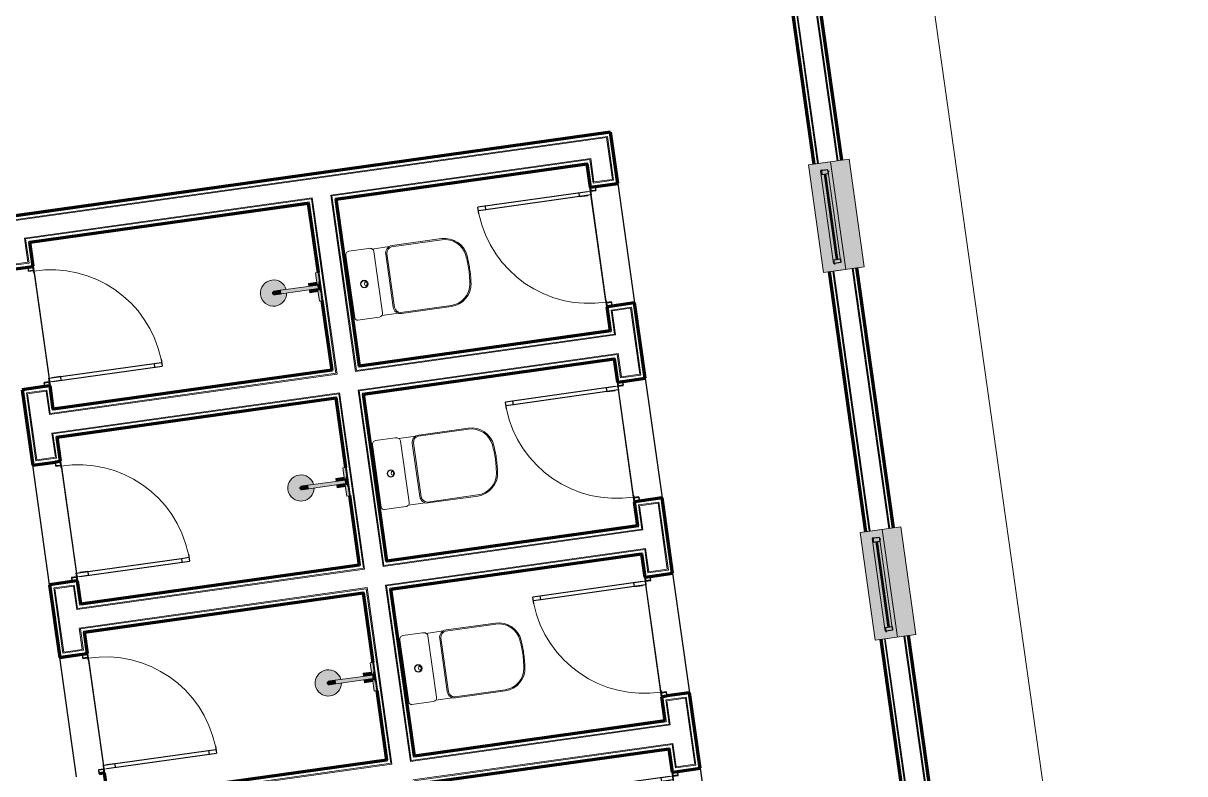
# Model space of a CAD drawing. Extents: x 1450 to 1868, y 82 to 351.
# Drawn here: x 1585.77 to 1590.727, y 215.233 to 218.435 of the extents above; entities that cross this region are included whole.
import ezdxf

# ---------------------------------------------------------------- set-up
doc = ezdxf.new("R2010")
doc.units = 0
doc.header["$LTSCALE"] = 0.5
for name, color, linetype, lineweight in [('A-DOOR', 31, 'CONTINUOUS', 25), ('A-DOOR-FRAM', 31, 'CONTINUOUS', 9), ('A-DOOR-GLAZ', 31, 'CONTINUOUS', 25), ('A-FLOR', 192, 'CONTINUOUS', 9), ('A-GLAZ', 151, 'CONTINUOUS', 9), ('A-WALL', 113, 'CONTINUOUS', 30), ('P-SANR-FIXT', 6, 'CONTINUOUS', 9)]:
    doc.layers.add(name, color=color, linetype=linetype, lineweight=lineweight)

# ---------------------------------------------------------------- blocks, each defined once
blk = doc.blocks.new('Deca_Bacia Sanitaria Quadra_P_210_Caixa Acoplada - P_210_Branco Gelo GE17-1751056-Planta Baixa')
at = {"layer": 'P-SANR-FIXT'}
for p, q in [((113167.2, 78936.3), (113120.6, 79268)), ((113136.2, 79291.2), (113241.3, 79306)), ((113260.8, 79302.9), (113351.8, 79315.7)), ((113269.7, 79289.1), (113315.6, 78962.5)), ((113400.7, 78960), (113311.9, 78947.5)), ((113298.6, 78939.7), (113184.1, 78923.6))]:
    blk.add_line(p, q, dxfattribs=at)
for radius in [20, 18]:
    blk.add_circle((113218.3, 79116), radius, dxfattribs=at)
for centre, radius, start, end in [((113138.8, 79272.6), 18.8, 98, 194), ((113246.9, 79278.3), 28.3, 60.53634, 101.46366), ((113250, 79286.1), 20, 8.73068, 57.26932), ((113650.8, 79237.2), 119.9, 39.5829, 40.11175), ((113295.9, 78959.5), 20, 277.70977, 323.35658), ((113295.2, 78959.6), 20.6, 324.10405, 8), ((113182, 78938.4), 15, 188, 278)]:
    blk.add_arc(centre, radius, start, end, dxfattribs=at)
blk.add_ellipse((113226.8, 79117.2), major_axis=(-1.5, 10.4), ratio=0.616161, dxfattribs=at)
blk = doc.blocks.new('Deca_Shared_Assento_P_210 - AP_215_Branco Gelo GE17-1751046-Planta Baixa')
at = {"layer": 'P-SANR-FIXT'}
for p, q in [((113363.9, 79315), (113631.7, 79352.7)), ((113366.7, 79321.1), (113630.7, 79358.2)), ((113372.4, 78992.8), (113332.6, 79275.8)), ((113339.3, 79279.7), (113379.8, 78990.9)), ((113413.3, 78963.7), (113681.1, 79001.4)), ((113681.6, 78995.8), (113417.7, 78958.7))]:
    blk.add_line(p, q, dxfattribs=at)
for centre, radius, start, end in [((113372.2, 79281.5), 40, 97.88715, 188.15169), ((113648.1, 79236.4), 123, 13.80461, 98.11795), ((113647.6, 79237), 116.7, 15.4549, 97.83226), ((113372.7, 79282.6), 33.6, 105.18985, 185.03508), ((113111, 79088.7), 673.4, 8.98733, 15.4549), ((113085.1, 79096.7), 703, 8.4219, 13.91451), ((113107.8, 79111.6), 673.4, 0.5451, 7.01267), ((113085.1, 79096.7), 703, 2.08389, 8.42193), ((113664.5, 79116.9), 116.7, 278.16774, 0.5451), ((113664.8, 79117.6), 123, 277.87352, 2.18628), ((113412, 78998.3), 40, 187.8882, 278.15228), ((113412.8, 78997.3), 33.6, 190.96492, 270.81015)]:
    blk.add_arc(centre, radius, start, end, dxfattribs=at)
blk = doc.blocks.new('Porta de Abrir Metálica Veneziana - 60x150cm-3444054-Planta Baixa')
at = {"layer": 'A-DOOR-FRAM', "lineweight": 25}
h = blk.add_hatch(color=256, dxfattribs=at)
h.paths.add_polyline_path([(-259.4, 73), (-259.4, 72), (-237.9, 72), (-226.9, 73), (-249.2, 73)], flags=0)
h.paths.add_polyline_path([(-259.4, 47), (-259.4, 46), (-236.9, 46), (-236.9, 72), (-237.9, 72), (-237.9, 47), (-259.3, 47)], flags=0)
h.paths.add_polyline_path([(-236.9, 72), (-226.9, 72), (-226.9, 73), (-234.4, 72.3)], flags=0)
h = blk.add_hatch(color=256, dxfattribs=at)
h.paths.add_polyline_path([(363.1, 73), (363.1, 47), (364.1, 47), (364.1, 72), (384.6, 72), (384.3, 73), (368.2, 73)], flags=0)
h.paths.add_polyline_path([(363.1, 46), (384.6, 46), (384.6, 47), (363.9, 46.9)], flags=0)
at = {"layer": 'A-DOOR'}
for p, q in [((325.9, 681.4), (363, 681.4)), ((343, 641.4), (343, 681.4)), ((343, 641.4), (363, 641.4)), ((363, 90.7), (363, 681.4)), ((343, 136.7), (343, 93)), ((343, 136.7), (363, 136.7)), ((-259.4, 75), (384.6, 75)), ((-259.4, 75), (384.6, 75)), ((-226.9, 75), (384.6, 75)), ((363, 75), (343, 75))]:
    blk.add_line(p, q, dxfattribs=at)
at = {"layer": 'A-DOOR', "lineweight": 9}
blk.add_line((363, 136.7), (363, 75), dxfattribs=at)
blk.add_arc((366, 82.7), 600, 93.83063, 180.73532, dxfattribs=at)
at = {"layer": 'A-DOOR-FRAM', "lineweight": 25}
for p, q in [((-226.9, 73), (-259.4, 73)), ((-259.4, 73), (-259.4, 72)), ((-259.4, 72), (-237.9, 72)), ((-237.9, 72), (-237.9, 47)), ((-236.9, 46), (-236.9, 72)), ((-236.9, 72), (-226.9, 72)), ((-226.9, 72), (-226.9, 73)), ((384.6, 73), (363.1, 73)), ((363.1, 73), (363.1, 47)), ((364.1, 47), (364.1, 72)), ((364.1, 72), (384.6, 72)), ((384.6, 72), (384.6, 73)), ((-237.9, 47), (-259.4, 47)), ((-259.4, 47), (-259.4, 46)), ((-259.4, 46), (-236.9, 46)), ((363.1, 47), (363.1, 46)), ((363.1, 46), (384.6, 46)), ((384.6, 47), (364.1, 47)), ((384.6, 46), (384.6, 47))]:
    blk.add_line(p, q, dxfattribs=at)
at = {"layer": 'A-DOOR-GLAZ'}
blk.add_line((343, 75), (343, 641.4), dxfattribs=at)
blk = doc.blocks.new('Porta de Abrir Metálica Veneziana - 60x150cm-3444055-Planta Baixa')
at = {"layer": 'A-DOOR-FRAM', "lineweight": 25}
h = blk.add_hatch(color=256, dxfattribs=at)
h.paths.add_polyline_path([(-226.9, 73), (-259.4, 73), (-259.4, 72), (-237.9, 72)], flags=0)
h.paths.add_polyline_path([(-236.9, 72), (-237.9, 72), (-237.9, 47), (-259.4, 47), (-259.4, 46), (-236.9, 46), (-236.9, 71.8)], flags=0)
h.paths.add_polyline_path([(-226.9, 72), (-226.9, 73), (-234.4, 72), (-227.1, 72)], flags=0)
h = blk.add_hatch(color=256, dxfattribs=at)
h.paths.add_polyline_path([(364.1, 47), (364.1, 72), (384.6, 72), (384.3, 73), (363.1, 73), (363.1, 47)], flags=0)
h.paths.add_polyline_path([(384.6, 46), (384.6, 47), (363.9, 46.9), (363.1, 46), (380.5, 46)], flags=0)
at = {"layer": 'A-DOOR'}
for p, q in [((325.9, 681.4), (363, 681.4)), ((343, 641.4), (343, 681.4)), ((343, 641.4), (363, 641.4)), ((363, 90.7), (363, 681.4)), ((343, 136.7), (343, 93)), ((343, 136.7), (363, 136.7)), ((-259.4, 75), (384.6, 75)), ((-259.4, 75), (384.6, 75)), ((-226.9, 75), (384.6, 75)), ((363, 75), (343, 75))]:
    blk.add_line(p, q, dxfattribs=at)
at = {"layer": 'A-DOOR', "lineweight": 9}
blk.add_line((363, 136.7), (363, 75), dxfattribs=at)
blk.add_arc((366, 82.7), 600, 93.83063, 180.73532, dxfattribs=at)
at = {"layer": 'A-DOOR-FRAM', "lineweight": 25}
for p, q in [((-226.9, 73), (-259.4, 73)), ((-259.4, 73), (-259.4, 72)), ((-259.4, 72), (-237.9, 72)), ((-237.9, 72), (-237.9, 47)), ((-236.9, 46), (-236.9, 72)), ((-236.9, 72), (-226.9, 72)), ((-226.9, 72), (-226.9, 73)), ((384.6, 73), (363.1, 73)), ((363.1, 73), (363.1, 47)), ((364.1, 47), (364.1, 72)), ((364.1, 72), (384.6, 72)), ((384.6, 72), (384.6, 73)), ((-237.9, 47), (-259.4, 47)), ((-259.4, 47), (-259.4, 46)), ((-259.4, 46), (-236.9, 46)), ((363.1, 47), (363.1, 46)), ((363.1, 46), (384.6, 46)), ((384.6, 47), (364.1, 47)), ((384.6, 46), (384.6, 47))]:
    blk.add_line(p, q, dxfattribs=at)
at = {"layer": 'A-DOOR-GLAZ'}
blk.add_line((343, 75), (343, 641.4), dxfattribs=at)
blk = doc.blocks.new('Chuveiro Elétrico - de parede-169925-Planta Baixa')
at = {"layer": 'P-SANR-FIXT'}
h = blk.add_hatch(color=256, dxfattribs=at)
h.paths.add_polyline_path([(76.2, 70.6), (76.2, 84.9), (25.4, 84.4), (25, 81.7), (15.2, 81.3), (14.7, 73.8), (9.4, 73.4), (9.4, 70.6), (74.2, 70.6)], flags=0)
h.paths.add_polyline_path([(-9.4, 70.6), (-9.4, 73.8), (-15.2, 73.9), (-15.2, 81.7), (-25.4, 82.2), (-25.4, 84.9), (-76.2, 84.5), (-76.2, 70.6), (-9.5, 70.6)], flags=0)
for points in [[(25.4, 81.7), (25, 84.9), (-25.4, 84.9), (-25, 81.7), (24.5, 81.7)], [(15.2, 73.8), (14.7, 81.7), (-15.2, 81.3), (-14.7, 73.8), (14.7, 73.8)], [(9.4, -124.7), (9.1, 73.8), (-9.4, 73.6), (-9.1, -124.7), (9.1, -124.7)], [(67.1, -183.5), (69.5, -165.5), (67.1, -147.4), (60.1, -130.5), (49, -116.1), (34.5, -105), (17.7, -98), (9.4, -96.9), (9.1, -167.6), (7.1, -171.2), (5.4, -172.8), (3.4, -173.8), (1.5, -174.3), (-2.1, -174.3), (-3.9, -173.6), (-5.6, -172.6), (-7.8, -170.3), (-8.6, -168.6), (-9.3, -165.6), (-9.4, -161.2), (-9.4, -96.8), (-19.5, -98.4), (-35.3, -105), (-49.8, -116.1), (-60.9, -130.5), (-67.9, -147.4), (-70.2, -165.5), (-67.9, -183.5), (-60.9, -200.4), (-49.8, -214.8), (-35.3, -225.9), (-18.5, -232.9), (-0.4, -235.3), (17.7, -232.9), (34.5, -225.9), (49, -214.8), (60.1, -200.4), (66.8, -184.1)], [(9.1, -167.6), (9.4, -158.6), (9.1, -124.7), (-9.4, -124.7), (-9.1, -167.6), (-7.2, -171), (-5.6, -172.6), (-3.9, -173.6), (-1.1, -174.4), (1.6, -174.3), (3.4, -173.8), (6.3, -172), (7.1, -171.2), (8.5, -168.9)]]:
    blk.add_hatch(color=256, dxfattribs=at).paths.add_polyline_path(points, flags=0)
h = blk.add_hatch(color=256, dxfattribs=at)
h.paths.add_polyline_path([(25.4, 26.2), (25.4, 70.6), (9.4, 70.2), (9.4, 26.2), (24.5, 26.2)], flags=0)
h.paths.add_polyline_path([(-9.4, 26.2), (-9.8, 70.6), (-25.4, 70.6), (-25.4, 26.2), (-11.4, 26.2)], flags=0)
for p, q in [((-76.2, 84.9), (-76.2, 70.6)), ((-9.5, 70.6), (-76.2, 70.6)), ((-75.9, 84.9), (-25.6, 84.9)), ((-25.4, 84.9), (-25.4, 81.7)), ((-25.4, 84.9), (25.4, 84.9)), ((25.4, 81.7), (-25.4, 81.7)), ((-25.4, 70.6), (-25.4, 26.2)), ((-15.2, 81.7), (-15.2, 73.8)), ((15.2, 73.8), (-15.2, 73.8)), ((-9.4, 73.8), (-9.4, -124.7)), ((9.4, -124.7), (9.4, 73.8)), ((76.2, 70.6), (9.5, 70.6)), ((15.2, 73.8), (15.2, 81.7)), ((25.4, 81.7), (25.4, 84.9)), ((25.4, 26.2), (25.4, 70.6)), ((25.6, 84.9), (75.9, 84.9)), ((76.2, 70.6), (76.2, 84.9)), ((-9.4, 26.2), (-25.4, 26.2)), ((25.4, 26.2), (9.4, 26.2))]:
    blk.add_line(p, q, dxfattribs=at)
at = {"layer": 'P-SANR-FIXT', "flags": 128}
for points in [[(-9.4, -124.7), (-9.4, -126.3), (-9.4, -128), (-9.4, -129.6), (-9.4, -131.2), (-9.4, -132.8), (-9.4, -134.3), (-9.4, -135.9), (-9.4, -137.4), (-9.4, -139), (-9.4, -140.5), (-9.4, -141.9), (-9.4, -143.4), (-9.4, -144.8), (-9.4, -146.2), (-9.4, -147.5), (-9.4, -148.9), (-9.4, -150.1), (-9.4, -151.4), (-9.4, -152.6), (-9.4, -153.7), (-9.4, -154.8), (-9.4, -155.9), (-9.4, -156.9), (-9.4, -157.8), (-9.4, -158.7), (-9.4, -159.6), (-9.4, -160.4), (-9.4, -161.1), (-9.4, -161.8), (-9.4, -162.4), (-9.4, -162.9), (-9.4, -163.4), (-9.4, -163.9), (-9.4, -164.2), (-9.4, -164.5), (-9.4, -164.8), (-9.4, -165), (-9.4, -165.1), (-9.4, -165.1), (-9.4, -165.1)], [(9.4, -165.1), (9.4, -165.1), (9.4, -165), (9.4, -164.8), (9.4, -164.6), (9.4, -164.3), (9.4, -164), (9.4, -163.6), (9.4, -163.1), (9.4, -162.5), (9.4, -161.9), (9.4, -161.3), (9.4, -160.6), (9.4, -159.8), (9.4, -159), (9.4, -158.1), (9.4, -157.1), (9.4, -156.1), (9.4, -155.1), (9.4, -154), (9.4, -152.9), (9.4, -151.7), (9.4, -150.5), (9.4, -149.2), (9.4, -147.9), (9.4, -146.6), (9.4, -145.2), (9.4, -143.8), (9.4, -142.3), (9.4, -140.9), (9.4, -139.4), (9.4, -137.8), (9.4, -136.3), (9.4, -134.8), (9.4, -133.2), (9.4, -131.6), (9.4, -130), (9.4, -128.4), (9.4, -126.8), (9.4, -125.2), (9.4, -124.7)]]:
    blk.add_lwpolyline(points, dxfattribs=at)
at = {"layer": 'P-SANR-FIXT'}
for centre, radius, start, end in [((-0.4, -165.5), 69.9, 97.47359, 180), ((-0.4, -165.5), 69.9, 360, 81.87828), ((-0.4, -165.5), 69.9, 180, 360), ((0, -165.1), 9.4, 345, 360), ((0, -165.1), 9.4, 360, 5.36273)]:
    blk.add_arc(centre, radius, start, end, dxfattribs=at)
blk = doc.blocks.new('Janela Maxim-air - 1 Módulo - Janela Metálica 50x60cm-3444102-Planta Baixa')
at = {"layer": 'A-GLAZ'}
h = blk.add_hatch(color=256, dxfattribs=at)
h.paths.add_polyline_path([(290, -115), (290, 104), (-290, 104), (-290, -115), (66.5, -115)], flags=0)
h.paths.add_polyline_path([(250, 5.1), (-250, 5.5), (-250, 5.5), (-250, 45.1), (250, 45.1), (250, 5.5)], flags=0)
blk.add_hatch(color=256, dxfattribs=at).paths.add_polyline_path([(250, 5.1), (250, 45.1), (-250, 45.1), (-250, 5.1), (83.4, 5.1)], flags=0)
for p, q in [((290, 104), (-290, 104)), ((-290, 104), (-290, -115)), ((-290, -75), (-290, 75)), ((290, -115), (290, 104)), ((290, -75), (290, 75)), ((-250, 5.1), (-250, 45.1)), ((-250, 45.1), (250, 45.1)), ((250, 5.1), (-250, 5.1)), ((250, 45.1), (250, 5.1)), ((-290, -15), (290, -15)), ((-290, -115), (290, -115))]:
    blk.add_line(p, q, dxfattribs=at)
at = {"layer": 'A-GLAZ', "lineweight": 25}
for p, q in [((-250, 40.5), (-255, 40.5)), ((-250, 5.5), (-250, 40.5)), ((-250, 40.5), (-230, 40.5)), ((-230, 5.5), (-250, 5.5)), ((-240, 5.5), (-240, 0.5)), ((-230, 40.5), (-230, 5.5)), ((-230, 26.5), (230, 26.5)), ((-230, 19.5), (230, 19.5)), ((250, 40.5), (230, 40.5)), ((230, 40.5), (230, 5.5)), ((230, 5.5), (250, 5.5)), ((240, 0.5), (240, 5.5)), ((250, 40.5), (255, 40.5)), ((250, 5.5), (250, 40.5))]:
    blk.add_line(p, q, dxfattribs=at)

msp = doc.modelspace()

# ---------------------------------------------------------------- linework, layer by layer
at = {"layer": 'A-FLOR'}
msp.add_line((1590.7269, 210.8825), (1589.2127, 221.6563), dxfattribs=at)
at = {"layer": 'A-WALL', "lineweight": 9}
for p, q in [((1588.7872, 221.0916), (1589.2431, 217.8476)), ((1588.7906, 221.0961), (1589.2471, 217.8481)), ((1588.8034, 221.114), (1589.2621, 217.8502)), ((1588.9616, 219.1611), (1589.1481, 217.8342)), ((1588.9718, 219.1747), (1589.1599, 217.8359)), ((1588.9752, 219.1792), (1589.1639, 217.8364)), ((1585.667, 217.5994), (1588.2733, 217.9657)), ((1588.3029, 217.755), (1588.2733, 217.9657)), ((1585.6805, 217.5892), (1588.2631, 217.9522)), ((1585.685, 217.5858), (1588.2597, 217.9476)), ((1588.2848, 217.7686), (1588.2597, 217.9476)), ((1588.2893, 217.7652), (1588.2631, 217.9522)), ((1587.0825, 217.7014), (1588.1916, 217.8573)), ((1587.087, 217.698), (1588.1882, 217.8528)), ((1587.1006, 217.6878), (1588.178, 217.8392)), ((1588.178, 217.8392), (1588.192, 217.7394)), ((1588.1882, 217.8528), (1588.2022, 217.753)), ((1588.1916, 217.8573), (1588.2056, 217.7575)), ((1588.2056, 217.7575), (1588.2848, 217.7686)), ((1588.192, 217.7394), (1588.3029, 217.755)), ((1588.2022, 217.753), (1588.2893, 217.7652)), ((1585.7754, 217.5177), (1587.0033, 217.6903)), ((1585.7799, 217.5143), (1586.9999, 217.6858)), ((1585.7935, 217.5041), (1586.9897, 217.6722)), ((1586.9897, 217.6722), (1587.091, 216.9513)), ((1586.9999, 217.6858), (1587.1045, 216.9411)), ((1587.0033, 217.6903), (1587.1091, 216.9377)), ((1587.0825, 217.7014), (1587.1883, 216.9488)), ((1587.087, 217.698), (1587.1917, 216.9534)), ((1587.1006, 217.6878), (1587.2019, 216.9669)), ((1585.7899, 217.4147), (1585.7754, 217.5177)), ((1585.7944, 217.4113), (1585.7799, 217.5143)), ((1585.8079, 217.4011), (1585.7935, 217.5041)), ((1585.697, 217.3855), (1585.8079, 217.4011)), ((1585.7072, 217.3991), (1585.7944, 217.4113)), ((1585.7106, 217.4036), (1585.7899, 217.4147)), ((1589.2126, 217.3747), (1589.3685, 216.2657)), ((1589.2245, 217.3764), (1589.3804, 216.2673)), ((1589.2285, 217.377), (1589.3844, 216.2679)), ((1589.3077, 217.3881), (1589.4636, 216.279)), ((1589.3117, 217.3886), (1589.4675, 216.2796)), ((1589.3267, 217.3908), (1589.4826, 216.2817)), ((1588.3757, 217.2369), (1588.2648, 217.2213)), ((1588.2648, 217.2213), (1588.2793, 217.1183)), ((1588.3655, 217.2234), (1588.2783, 217.2111)), ((1588.4062, 216.9334), (1588.3655, 217.2234)), ((1588.4198, 216.9232), (1588.3757, 217.2369)), ((1588.2783, 217.2111), (1588.2928, 217.1081)), ((1588.3621, 217.2188), (1588.2829, 217.2077)), ((1588.2829, 217.2077), (1588.2973, 217.1047)), ((1588.4017, 216.9368), (1588.3621, 217.2188)), ((1588.2973, 217.1047), (1587.1883, 216.9488)), ((1588.2928, 217.1081), (1587.1917, 216.9534)), ((1588.2793, 217.1183), (1587.2019, 216.9669)), ((1588.3085, 217.0255), (1587.1994, 216.8696)), ((1588.3085, 217.0255), (1588.3225, 216.9257)), ((1588.3051, 217.021), (1587.2039, 216.8662)), ((1588.2949, 217.0074), (1587.2175, 216.856)), ((1588.2949, 217.0074), (1588.3089, 216.9076)), ((1588.3051, 217.021), (1588.3191, 216.9212)), ((1585.8812, 216.7651), (1587.1091, 216.9377)), ((1585.8846, 216.7697), (1587.1045, 216.9411)), ((1585.8948, 216.7832), (1587.091, 216.9513)), ((1588.3191, 216.9212), (1588.4062, 216.9334)), ((1588.3225, 216.9257), (1588.4017, 216.9368)), ((1585.8807, 216.883), (1585.7698, 216.8674)), ((1585.8948, 216.7832), (1585.8807, 216.883)), ((1588.3089, 216.9076), (1588.4198, 216.9232)), ((1585.7698, 216.8674), (1585.8139, 216.5537)), ((1585.8705, 216.8695), (1585.7834, 216.8572)), ((1585.7834, 216.8572), (1585.8241, 216.5673)), ((1585.8671, 216.865), (1585.7879, 216.8538)), ((1585.7879, 216.8538), (1585.8275, 216.5718)), ((1585.8812, 216.7651), (1585.8671, 216.865)), ((1585.8846, 216.7697), (1585.8705, 216.8695)), ((1585.8923, 216.6859), (1587.1202, 216.8585)), ((1585.8968, 216.6825), (1587.1168, 216.854)), ((1585.9104, 216.6723), (1587.1066, 216.8404)), ((1587.1066, 216.8404), (1587.2079, 216.1195)), ((1587.1168, 216.854), (1587.2214, 216.1093)), ((1587.1202, 216.8585), (1587.226, 216.1059)), ((1587.1994, 216.8696), (1587.3052, 216.117)), ((1587.2039, 216.8662), (1587.3086, 216.1216)), ((1587.2175, 216.856), (1587.3188, 216.1351)), ((1585.9068, 216.5829), (1585.8923, 216.6859)), ((1585.9113, 216.5795), (1585.8968, 216.6825)), ((1585.9248, 216.5693), (1585.9104, 216.6723)), ((1585.8241, 216.5673), (1585.9113, 216.5795)), ((1585.8275, 216.5718), (1585.9068, 216.5829)), ((1585.8139, 216.5537), (1585.9248, 216.5693)), ((1588.4926, 216.4051), (1588.3817, 216.3895)), ((1588.3817, 216.3895), (1588.3962, 216.2865)), ((1588.4824, 216.3916), (1588.3952, 216.3793)), ((1588.3952, 216.3793), (1588.4097, 216.2763)), ((1588.479, 216.387), (1588.3998, 216.3759)), ((1588.5186, 216.105), (1588.479, 216.387)), ((1588.5231, 216.1016), (1588.4824, 216.3916)), ((1588.5367, 216.0914), (1588.4926, 216.4051)), ((1588.3998, 216.3759), (1588.4142, 216.2729)), ((1588.3962, 216.2865), (1587.3188, 216.1351)), ((1588.4142, 216.2729), (1587.3052, 216.117)), ((1588.4097, 216.2763), (1587.3086, 216.1216)), ((1588.4254, 216.1937), (1587.3163, 216.0378)), ((1588.422, 216.1892), (1587.3208, 216.0344)), ((1588.422, 216.1892), (1588.436, 216.0894)), ((1588.4254, 216.1937), (1588.4394, 216.0939)), ((1588.4118, 216.1756), (1587.3344, 216.0242)), ((1588.4118, 216.1756), (1588.4258, 216.0758)), ((1585.9981, 215.9333), (1587.226, 216.1059)), ((1586.0015, 215.9379), (1587.2214, 216.1093)), ((1586.0117, 215.9514), (1587.2079, 216.1195)), ((1588.4258, 216.0758), (1588.5367, 216.0914)), ((1588.436, 216.0894), (1588.5231, 216.1016)), ((1588.4394, 216.0939), (1588.5186, 216.105)), ((1585.9976, 216.0512), (1585.8867, 216.0356)), ((1585.8867, 216.0356), (1585.9292, 215.7338)), ((1585.9874, 216.0377), (1585.9003, 216.0254)), ((1585.984, 216.0332), (1585.9048, 216.022)), ((1585.9981, 215.9333), (1585.984, 216.0332)), ((1586.0015, 215.9379), (1585.9874, 216.0377)), ((1586.0117, 215.9514), (1585.9976, 216.0512)), ((1587.3163, 216.0378), (1587.4221, 215.2852)), ((1587.3208, 216.0344), (1587.4255, 215.2898)), ((1585.9003, 216.0254), (1585.9394, 215.7474)), ((1585.9048, 216.022), (1585.9428, 215.7519)), ((1586.0092, 215.8541), (1587.2371, 216.0267)), ((1586.0137, 215.8507), (1587.2337, 216.0222)), ((1586.0273, 215.8405), (1587.2235, 216.0086)), ((1587.2235, 216.0086), (1587.3248, 215.2877)), ((1587.2337, 216.0222), (1587.3383, 215.2775)), ((1587.2371, 216.0267), (1587.3429, 215.2741)), ((1587.3344, 216.0242), (1587.4357, 215.3033)), ((1586.022, 215.763), (1586.0092, 215.8541)), ((1586.0265, 215.7596), (1586.0137, 215.8507)), ((1586.0401, 215.7494), (1586.0273, 215.8405)), ((1589.4331, 215.8062), (1589.5806, 214.7565)), ((1589.445, 215.8079), (1589.5942, 214.7463)), ((1589.4489, 215.8084), (1589.5987, 214.7429)), ((1589.5281, 215.8195), (1589.7252, 214.4174)), ((1589.5321, 215.8201), (1589.7292, 214.4179)), ((1589.5472, 215.8222), (1589.7442, 214.42)), ((1585.9292, 215.7338), (1586.0401, 215.7494)), ((1585.9394, 215.7474), (1586.0265, 215.7596)), ((1585.9428, 215.7519), (1586.022, 215.763)), ((1588.6095, 215.5733), (1588.4986, 215.5577)), ((1588.4986, 215.5577), (1588.5131, 215.4547)), ((1588.5993, 215.5598), (1588.5122, 215.5475)), ((1588.5122, 215.5475), (1588.5266, 215.4445)), ((1588.5959, 215.5552), (1588.5167, 215.5441)), ((1588.5167, 215.5441), (1588.5311, 215.4411)), ((1588.6355, 215.2732), (1588.5959, 215.5552)), ((1588.64, 215.2698), (1588.5993, 215.5598)), ((1588.6536, 215.2596), (1588.6095, 215.5733)), ((1588.5311, 215.4411), (1587.4221, 215.2852)), ((1588.5266, 215.4445), (1587.4255, 215.2898)), ((1588.5131, 215.4547), (1587.4357, 215.3033)), ((1588.5423, 215.3619), (1587.4332, 215.206)), ((1588.5389, 215.3574), (1587.4377, 215.2026)), ((1588.5287, 215.3438), (1587.4513, 215.1924)), ((1588.5287, 215.3438), (1588.5427, 215.244)), ((1588.5389, 215.3574), (1588.5529, 215.2576)), ((1588.5423, 215.3619), (1588.5563, 215.2621)), ((1586.115, 215.1015), (1587.3429, 215.2741)), ((1586.1184, 215.1061), (1587.3383, 215.2775)), ((1586.1286, 215.1196), (1587.3248, 215.2877)), ((1588.5427, 215.244), (1588.6536, 215.2596)), ((1588.5529, 215.2576), (1588.64, 215.2698)), ((1588.5563, 215.2621), (1588.6355, 215.2732))]:
    msp.add_line(p, q, dxfattribs=at)
at = {"layer": 'A-WALL', "lineweight": 70}
for p, q in [((1589.2629, 217.8503), (1588.8042, 221.1142)), ((1588.9582, 219.1566), (1589.1441, 217.8336)), ((1588.2767, 217.9702), (1585.6624, 217.6028)), ((1588.3074, 217.7516), (1588.2767, 217.9702)), ((1587.1051, 217.6844), (1588.1745, 217.8347)), ((1588.1745, 217.8347), (1588.1886, 217.7349)), ((1588.1886, 217.7349), (1588.1902, 217.7351)), ((1588.191, 217.7352), (1588.2108, 217.738)), ((1588.2115, 217.7381), (1588.3074, 217.7516)), ((1585.798, 217.5007), (1586.9863, 217.6677)), ((1586.9863, 217.6677), (1587.028, 217.3709)), ((1587.2053, 216.9714), (1587.1051, 217.6844)), ((1585.8125, 217.3977), (1585.798, 217.5007)), ((1585.6936, 217.381), (1585.7895, 217.3945)), ((1585.7903, 217.3946), (1585.8101, 217.3974)), ((1585.8109, 217.3975), (1585.8125, 217.3977)), ((1589.2087, 217.3742), (1589.3645, 216.2651)), ((1589.4834, 216.2818), (1589.3275, 217.3909)), ((1587.0448, 217.2515), (1587.0865, 216.9547)), ((1588.2619, 217.2249), (1588.2603, 217.2247)), ((1588.2603, 217.2247), (1588.2747, 217.1217)), ((1588.2825, 217.2278), (1588.2627, 217.2251)), ((1588.3791, 217.2414), (1588.2832, 217.228)), ((1588.4243, 216.9198), (1588.3791, 217.2414)), ((1588.2747, 217.1217), (1587.2053, 216.9714)), ((1587.222, 216.8526), (1588.2915, 217.0029)), ((1588.2915, 217.0029), (1588.3055, 216.9031)), ((1587.0865, 216.9547), (1585.8982, 216.7877)), ((1585.8612, 216.8843), (1585.7653, 216.8708)), ((1585.8818, 216.8872), (1585.862, 216.8844)), ((1585.8842, 216.8875), (1585.8826, 216.8873)), ((1585.8982, 216.7877), (1585.8842, 216.8875)), ((1588.3055, 216.9031), (1588.3071, 216.9033)), ((1588.3079, 216.9034), (1588.3277, 216.9062)), ((1588.3285, 216.9063), (1588.4243, 216.9198)), ((1585.7653, 216.8708), (1585.8105, 216.5492)), ((1585.9149, 216.6689), (1587.1032, 216.8359)), ((1587.1032, 216.8359), (1587.1449, 216.5391)), ((1587.3222, 216.1396), (1587.222, 216.8526)), ((1585.9294, 216.5659), (1585.9149, 216.6689)), ((1585.8105, 216.5492), (1585.9064, 216.5627)), ((1585.9072, 216.5628), (1585.927, 216.5656)), ((1585.9278, 216.5657), (1585.9294, 216.5659)), ((1587.1617, 216.4197), (1587.2034, 216.1229)), ((1588.3788, 216.3931), (1588.3772, 216.3929)), ((1588.3772, 216.3929), (1588.3917, 216.2899)), ((1588.3994, 216.396), (1588.3796, 216.3933)), ((1588.496, 216.4096), (1588.4002, 216.3962)), ((1588.5412, 216.088), (1588.496, 216.4096)), ((1588.3917, 216.2899), (1587.3222, 216.1396)), ((1587.3389, 216.0208), (1588.4084, 216.1711)), ((1588.4084, 216.1711), (1588.4224, 216.0713)), ((1587.2034, 216.1229), (1586.0151, 215.9559)), ((1588.4454, 216.0745), (1588.5412, 216.088)), ((1585.9781, 216.0525), (1585.8822, 216.039)), ((1585.8822, 216.039), (1585.9258, 215.7293)), ((1585.9987, 216.0554), (1585.9789, 216.0526)), ((1586.0011, 216.0557), (1585.9995, 216.0555)), ((1586.0151, 215.9559), (1586.0011, 216.0557)), ((1588.4224, 216.0713), (1588.424, 216.0715)), ((1588.4248, 216.0716), (1588.4446, 216.0744)), ((1586.0318, 215.8371), (1587.2201, 216.0041)), ((1587.2201, 216.0041), (1587.2618, 215.7073)), ((1587.4391, 215.3078), (1587.3389, 216.0208)), ((1586.0446, 215.746), (1586.0318, 215.8371)), ((1589.4291, 215.8056), (1589.5761, 214.7599)), ((1589.745, 214.4202), (1589.5479, 215.8223)), ((1585.9258, 215.7293), (1586.0216, 215.7428)), ((1586.0224, 215.7429), (1586.0422, 215.7457)), ((1586.043, 215.7458), (1586.0446, 215.746)), ((1587.2786, 215.5879), (1587.3203, 215.2911)), ((1588.4957, 215.5613), (1588.4941, 215.5611)), ((1588.4941, 215.5611), (1588.5086, 215.4581)), ((1588.5163, 215.5642), (1588.4965, 215.5615)), ((1588.6129, 215.5778), (1588.5171, 215.5644)), ((1588.6581, 215.2562), (1588.6129, 215.5778)), ((1588.5086, 215.4581), (1587.4391, 215.3078)), ((1587.4558, 215.189), (1588.5253, 215.3393)), ((1588.5253, 215.3393), (1588.5393, 215.2395)), ((1587.3203, 215.2911), (1586.132, 215.1241)), ((1588.5393, 215.2395), (1588.5409, 215.2397)), ((1588.5417, 215.2398), (1588.5615, 215.2426)), ((1588.5623, 215.2427), (1588.6581, 215.2562)), ((1586.1139, 215.2355), (1586.0941, 215.2327)), ((1586.1163, 215.2358), (1586.1147, 215.2356)), ((1586.132, 215.1241), (1586.1163, 215.2358))]:
    msp.add_line(p, q, dxfattribs=at)
at = {"layer": 'A-WALL'}
for p, q in [((1588.2603, 217.2247), (1588.1886, 217.7349)), ((1588.3074, 217.7516), (1588.3791, 217.2414)), ((1585.8125, 217.3977), (1585.8842, 216.8875)), ((1588.3772, 216.3929), (1588.3055, 216.9031)), ((1588.4243, 216.9198), (1588.496, 216.4096)), ((1585.8822, 216.039), (1585.8105, 216.5492)), ((1585.9294, 216.5659), (1586.0011, 216.0557)), ((1588.5412, 216.088), (1588.6129, 215.5778)), ((1588.4941, 215.5611), (1588.4224, 216.0713)), ((1586.0446, 215.746), (1586.1163, 215.2358)), ((1585.9975, 215.2191), (1585.9258, 215.7293)), ((1588.611, 214.7293), (1588.5393, 215.2395)), ((1588.6581, 215.2562), (1588.7298, 214.746))]:
    msp.add_line(p, q, dxfattribs=at)

# ---------------------------------------------------------------- block references
at = {"layer": 'A-DOOR'}
for name, p, xscale, yscale, zscale, rotation in [('Porta de Abrir Metálica Veneziana - 60x150cm-3444054-Planta Baixa', (1588.2908, 217.4386), 0.0007999752940811878, 0.0007999752940811878, 0.0007999752940811878, 97.99999999999937), ('Porta de Abrir Metálica Veneziana - 60x150cm-3444055-Planta Baixa', (1585.7819, 217.1838), 0.0007999752940811874, 0.0007999752940811874, 0.0007999752940811874, 277.9999999999991), ('Porta de Abrir Metálica Veneziana - 60x150cm-3444054-Planta Baixa', (1588.4077, 216.6068), 0.0007999752940811878, 0.0007999752940811878, 0.0007999752940811878, 97.99999999999937), ('Porta de Abrir Metálica Veneziana - 60x150cm-3444055-Planta Baixa', (1585.8988, 216.352), 0.0007999752940811874, 0.0007999752940811874, 0.0007999752940811874, 277.9999999999991), ('Porta de Abrir Metálica Veneziana - 60x150cm-3444054-Planta Baixa', (1588.5246, 215.775), 0.0007999752940811878, 0.0007999752940811878, 0.0007999752940811878, 97.99999999999937), ('Porta de Abrir Metálica Veneziana - 60x150cm-3444055-Planta Baixa', (1586.0141, 215.5321), 0.0007999752940811874, 0.0007999752940811874, 0.0007999752940811874, 277.9999999999991), ('Porta de Abrir Metálica Veneziana - 60x150cm-3444054-Planta Baixa', (1588.6415, 214.9432), 0.0007999752940811878, 0.0007999752940811878, 0.0007999752940811878, 97.99999999999937)]:
    msp.add_blockref(name, p, dxfattribs=dict(at, xscale=xscale, yscale=yscale, zscale=zscale, rotation=rotation))
at = {"layer": 'A-GLAZ', "xscale": 0.0007999752940811878, "yscale": 0.0007999752940811878, "zscale": 0.0007999752940811878, "rotation": 97.99999999999937}
for p in [(1589.2358, 217.6123), (1589.4562, 216.0437)]:
    msp.add_blockref('Janela Maxim-air - 1 Módulo - Janela Metálica 50x60cm-3444102-Planta Baixa', p, dxfattribs=at)
at = {"layer": 'P-SANR-FIXT', "xscale": 0.0007999752940811876, "yscale": 0.0007999752940811876, "zscale": 0.0007999752940811876}
for name, p in [('Deca_Shared_Assento_P_210 - AP_215_Branco Gelo GE17-1751046-Planta Baixa', (1496.6534, 154.0311)), ('Deca_Bacia Sanitaria Quadra_P_210_Caixa Acoplada - P_210_Branco Gelo GE17-1751056-Planta Baixa', (1496.6534, 154.0311)), ('Deca_Shared_Assento_P_210 - AP_215_Branco Gelo GE17-1751046-Planta Baixa', (1496.7669, 153.223)), ('Deca_Bacia Sanitaria Quadra_P_210_Caixa Acoplada - P_210_Branco Gelo GE17-1751056-Planta Baixa', (1496.7669, 153.223)), ('Deca_Shared_Assento_P_210 - AP_215_Branco Gelo GE17-1751046-Planta Baixa', (1496.8838, 152.3912)), ('Deca_Bacia Sanitaria Quadra_P_210_Caixa Acoplada - P_210_Branco Gelo GE17-1751056-Planta Baixa', (1496.8838, 152.3912))]:
    msp.add_blockref(name, p, dxfattribs=at)
at = {"layer": 'P-SANR-FIXT', "xscale": 0.0007999752940811876, "yscale": 0.0007999752940811876, "zscale": 0.0007999752940811876, "rotation": 277.9999999999992}
for p in [(1586.9691, 217.3018), (1587.086, 216.47), (1587.2029, 215.6382)]:
    msp.add_blockref('Chuveiro Elétrico - de parede-169925-Planta Baixa', p, dxfattribs=at)

doc.saveas('drawing.dxf')
